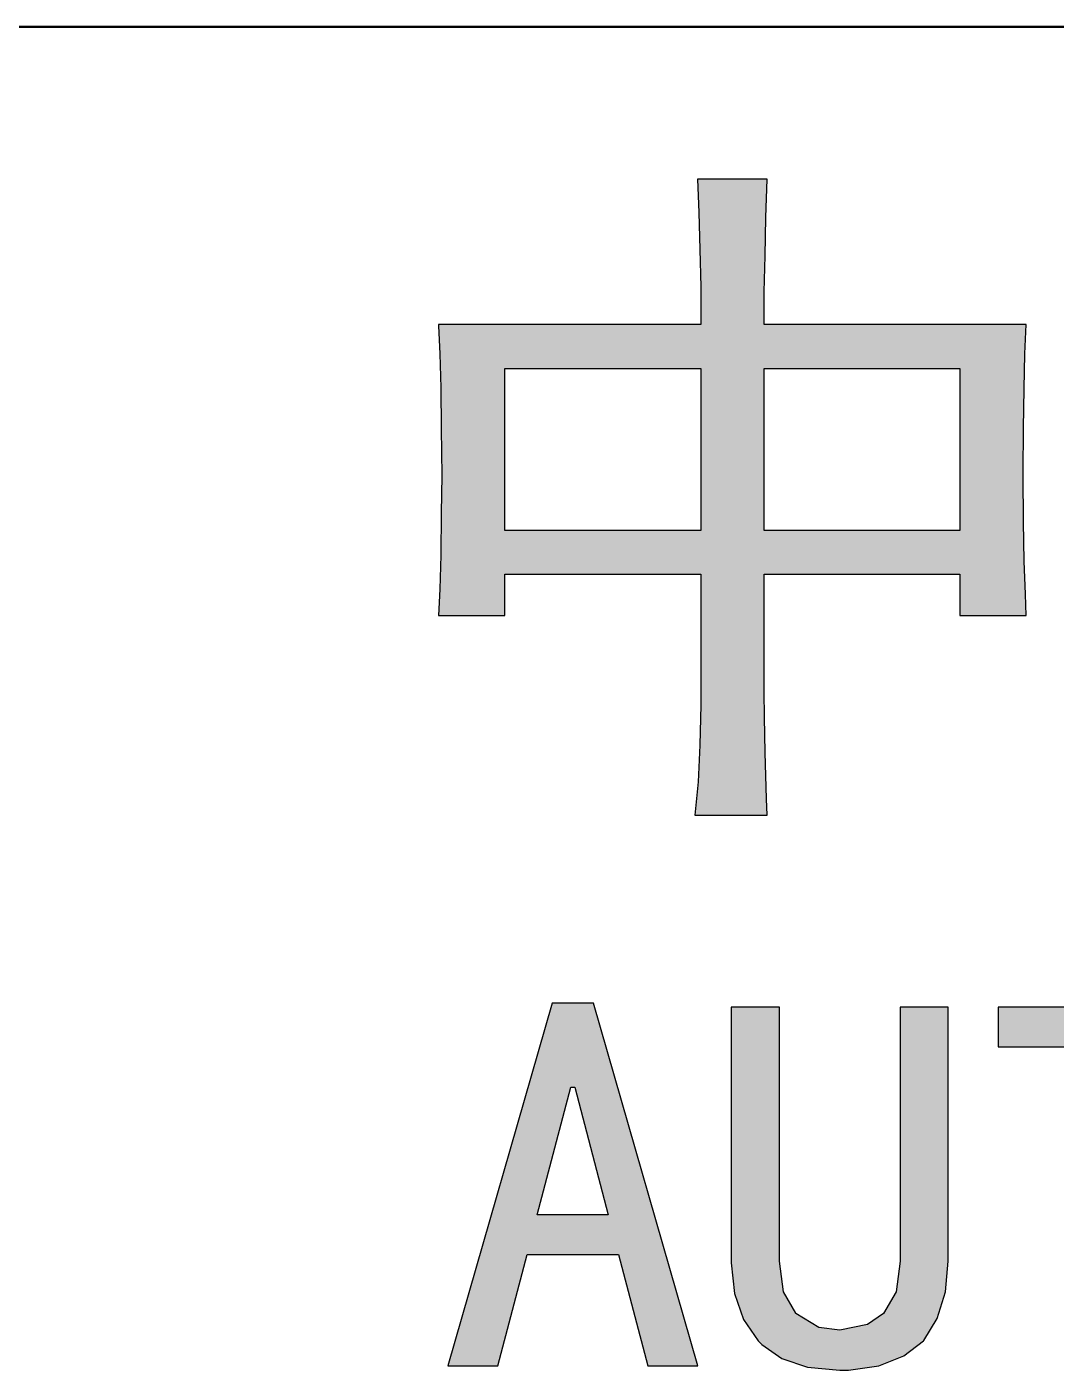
# Model space of a CAD drawing. Extents: x 0 to 420, y 0 to 297.
# Drawn here: x 328.85 to 337.12, y 36.21 to 47 of the extents above; entities that cross this region are included whole.
import ezdxf

# ---------------------------------------------------------------- set-up
doc = ezdxf.new("R2010")
doc.units = 0

msp = doc.modelspace()

# ---------------------------------------------------------------- linework, layer by layer
at = {"color": 7, "lineweight": 50}
msp.add_line((415, 47), (235, 47), dxfattribs=at)
at = {"color": 154, "lineweight": 25, "ltscale": 0.013998}
msp.add_line((334.797, 45.777), (334.237, 45.777), dxfattribs=at)
at = {"color": 154, "lineweight": 25, "ltscale": 0.006728}
msp.add_line((334.237, 45.777), (334.248, 45.508), dxfattribs=at)
at = {"color": 154, "lineweight": 25, "ltscale": 0.00774}
msp.add_line((334.786, 45.468), (334.797, 45.777), dxfattribs=at)
at = {"color": 154, "lineweight": 25, "ltscale": 0.00737}
msp.add_line((334.248, 45.508), (334.255, 45.213), dxfattribs=at)
at = {"color": 154, "lineweight": 25, "ltscale": 0.007646}
msp.add_line((334.779, 45.162), (334.786, 45.468), dxfattribs=at)
at = {"color": 154, "lineweight": 25, "ltscale": 0.007554}
msp.add_line((334.255, 45.213), (334.263, 44.911), dxfattribs=at)
at = {"color": 154, "lineweight": 25, "ltscale": 0.007277}
msp.add_line((334.771, 44.871), (334.779, 45.162), dxfattribs=at)
at = {"color": 154, "lineweight": 25, "ltscale": 0.007551}
msp.add_line((334.263, 44.911), (334.263, 44.609), dxfattribs=at)
at = {"color": 154, "lineweight": 25, "ltscale": 0.006538}
msp.add_line((334.771, 44.609), (334.771, 44.871), dxfattribs=at)
at = {"color": 154, "lineweight": 25, "ltscale": 0.052676}
for p, q in [((334.263, 44.609), (332.156, 44.609)), ((336.878, 44.609), (334.771, 44.609))]:
    msp.add_line(p, q, dxfattribs=at)
at = {"color": 154, "lineweight": 25, "ltscale": 0.000276279}
msp.add_line((332.156, 44.609), (332.156, 44.598), dxfattribs=at)
at = {"color": 154, "lineweight": 25, "ltscale": 0.005624}
msp.add_line((332.156, 44.598), (332.167, 44.374), dxfattribs=at)
at = {"color": 154, "lineweight": 25, "ltscale": 0.0059}
msp.add_line((336.867, 44.374), (336.878, 44.609), dxfattribs=at)
at = {"color": 154, "lineweight": 25, "ltscale": 0.006817}
for p, q in [((332.167, 44.374), (332.174, 44.101)), ((332.174, 42.756), (332.167, 42.484))]:
    msp.add_line(p, q, dxfattribs=at)
at = {"color": 154, "lineweight": 25, "ltscale": 0.007001}
msp.add_line((336.86, 44.094), (336.867, 44.374), dxfattribs=at)
at = {"color": 154, "lineweight": 25, "ltscale": 0.032508}
for p, q in [((332.69, 42.955), (332.69, 44.256)), ((334.263, 44.256), (334.263, 42.955)), ((334.771, 42.955), (334.771, 44.256)), ((336.344, 44.256), (336.344, 42.955))]:
    msp.add_line(p, q, dxfattribs=at)
at = {"color": 154, "lineweight": 25, "ltscale": 0.039323}
for p, q in [((332.69, 44.256), (334.263, 44.256)), ((334.263, 42.955), (332.69, 42.955)), ((332.69, 42.605), (334.263, 42.605))]:
    msp.add_line(p, q, dxfattribs=at)
at = {"color": 154, "lineweight": 25, "ltscale": 0.039322}
for p, q in [((334.771, 44.256), (336.344, 44.256)), ((336.344, 42.955), (334.771, 42.955)), ((334.771, 42.605), (336.344, 42.605))]:
    msp.add_line(p, q, dxfattribs=at)
at = {"color": 154, "lineweight": 25, "ltscale": 0.008196}
msp.add_line((332.174, 44.101), (332.178, 43.773), dxfattribs=at)
at = {"color": 154, "lineweight": 25, "ltscale": 0.00792}
for p, q in [((336.856, 43.777), (336.86, 44.094)), ((336.86, 42.709), (336.856, 43.025))]:
    msp.add_line(p, q, dxfattribs=at)
at = {"color": 154, "lineweight": 25, "ltscale": 0.009394}
msp.add_line((332.178, 43.773), (332.182, 43.397), dxfattribs=at)
at = {"color": 154, "lineweight": 25, "ltscale": 0.008933}
msp.add_line((336.852, 43.419), (336.856, 43.777), dxfattribs=at)
at = {"color": 154, "lineweight": 25, "ltscale": 0.007552}
msp.add_line((332.182, 43.397), (332.178, 43.095), dxfattribs=at)
at = {"color": 154, "lineweight": 25, "ltscale": 0.000552559}
msp.add_line((336.852, 43.397), (336.852, 43.419), dxfattribs=at)
at = {"color": 154, "lineweight": 25, "ltscale": 0.009301}
msp.add_line((336.856, 43.025), (336.852, 43.397), dxfattribs=at)
at = {"color": 154, "lineweight": 25, "ltscale": 0.008473}
msp.add_line((332.178, 43.095), (332.174, 42.756), dxfattribs=at)
at = {"color": 154, "lineweight": 25, "ltscale": 0.006636}
msp.add_line((336.871, 42.443), (336.86, 42.709), dxfattribs=at)
at = {"color": 154, "lineweight": 25, "ltscale": 0.008288}
for p, q in [((332.69, 42.274), (332.69, 42.605)), ((336.344, 42.605), (336.344, 42.274))]:
    msp.add_line(p, q, dxfattribs=at)
at = {"color": 154, "lineweight": 25, "ltscale": 0.025325}
msp.add_line((334.263, 42.605), (334.263, 41.592), dxfattribs=at)
at = {"color": 154, "lineweight": 25, "ltscale": 0.023667}
msp.add_line((334.771, 41.659), (334.771, 42.605), dxfattribs=at)
at = {"color": 154, "lineweight": 25, "ltscale": 0.005256}
msp.add_line((332.167, 42.484), (332.156, 42.274), dxfattribs=at)
at = {"color": 154, "lineweight": 25, "ltscale": 0.00424}
msp.add_line((336.878, 42.274), (336.871, 42.443), dxfattribs=at)
at = {"color": 154, "lineweight": 25, "ltscale": 0.013353}
msp.add_line((332.156, 42.274), (332.69, 42.274), dxfattribs=at)
at = {"color": 154, "lineweight": 25, "ltscale": 0.013354}
msp.add_line((336.344, 42.274), (336.878, 42.274), dxfattribs=at)
at = {"color": 154, "lineweight": 25, "ltscale": 0.005066}
msp.add_line((334.775, 41.456), (334.771, 41.659), dxfattribs=at)
at = {"color": 154, "lineweight": 25, "ltscale": 0.008106}
msp.add_line((334.263, 41.556), (334.255, 41.231), dxfattribs=at)
at = {"color": 154, "lineweight": 25, "ltscale": 0.000920868}
msp.add_line((334.263, 41.592), (334.263, 41.556), dxfattribs=at)
at = {"color": 154, "lineweight": 25, "ltscale": 0.007092}
msp.add_line((334.779, 41.173), (334.775, 41.456), dxfattribs=at)
at = {"color": 154, "lineweight": 25, "ltscale": 0.007376}
msp.add_line((334.255, 41.231), (334.241, 40.937), dxfattribs=at)
at = {"color": 154, "lineweight": 25, "ltscale": 0.009305}
msp.add_line((334.79, 40.8), (334.779, 41.173), dxfattribs=at)
at = {"color": 154, "lineweight": 25, "ltscale": 0.006753}
msp.add_line((334.241, 40.937), (334.215, 40.668), dxfattribs=at)
at = {"color": 154, "lineweight": 25, "ltscale": 0.00332}
msp.add_line((334.797, 40.668), (334.79, 40.8), dxfattribs=at)
at = {"color": 154, "lineweight": 25, "ltscale": 0.014551}
msp.add_line((334.215, 40.668), (334.797, 40.668), dxfattribs=at)
at = {"color": 154, "lineweight": 25, "ltscale": 0.07578}
for p, q in [((333.068, 39.16), (332.23, 36.247)), ((334.24, 36.247), (333.402, 39.16))]:
    msp.add_line(p, q, dxfattribs=at)
at = {"color": 154, "lineweight": 25, "ltscale": 0.008359}
msp.add_line((333.402, 39.16), (333.068, 39.16), dxfattribs=at)
at = {"color": 154, "lineweight": 25, "ltscale": 0.009667}
for p, q in [((334.894, 39.128), (334.507, 39.128)), ((336.251, 39.128), (335.865, 39.128))]:
    msp.add_line(p, q, dxfattribs=at)
at = {"color": 154, "lineweight": 25, "ltscale": 0.051026}
for p, q in [((334.507, 39.128), (334.507, 37.087)), ((334.894, 37.087), (334.894, 39.128)), ((335.865, 39.128), (335.865, 37.087)), ((336.251, 37.087), (336.251, 39.128))]:
    msp.add_line(p, q, dxfattribs=at)
at = {"color": 154, "lineweight": 25, "ltscale": 0.043176}
msp.add_line((338.38, 39.128), (336.653, 39.128), dxfattribs=at)
at = {"color": 154, "lineweight": 25, "ltscale": 0.007995}
msp.add_line((336.653, 39.128), (336.653, 38.809), dxfattribs=at)
at = {"color": 154, "lineweight": 25, "ltscale": 0.01679}
msp.add_line((336.653, 38.809), (337.324, 38.809), dxfattribs=at)
at = {"color": 154, "lineweight": 25, "ltscale": 0.026534}
msp.add_line((332.949, 37.46), (333.219, 38.486), dxfattribs=at)
at = {"color": 154, "lineweight": 25, "ltscale": 0.000799561}
msp.add_line((333.219, 38.486), (333.251, 38.486), dxfattribs=at)
at = {"color": 154, "lineweight": 25, "ltscale": 0.026515}
msp.add_line((333.251, 38.486), (333.518, 37.46), dxfattribs=at)
at = {"color": 154, "lineweight": 25, "ltscale": 0.014246}
msp.add_line((333.518, 37.46), (332.949, 37.46), dxfattribs=at)
at = {"color": 154, "lineweight": 25, "ltscale": 0.023078}
for p, q in [((332.632, 36.247), (332.867, 37.14)), ((333.603, 37.14), (333.838, 36.247))]:
    msp.add_line(p, q, dxfattribs=at)
at = {"color": 154, "lineweight": 25, "ltscale": 0.018389}
msp.add_line((332.867, 37.14), (333.603, 37.14), dxfattribs=at)
at = {"color": 154, "lineweight": 25, "ltscale": 0.000363445}
msp.add_line((334.507, 37.087), (334.507, 37.073), dxfattribs=at)
at = {"color": 154, "lineweight": 25, "ltscale": 0.006141}
msp.add_line((334.507, 37.073), (334.533, 36.829), dxfattribs=at)
at = {"color": 154, "lineweight": 25, "ltscale": 0.00623}
for p, q in [((334.926, 36.84), (334.894, 37.087)), ((335.865, 37.087), (335.833, 36.84))]:
    msp.add_line(p, q, dxfattribs=at)
at = {"color": 154, "lineweight": 25, "ltscale": 0.006206}
msp.add_line((336.228, 36.84), (336.251, 37.087), dxfattribs=at)
at = {"color": 154, "lineweight": 25, "ltscale": 0.00554}
msp.add_line((334.533, 36.829), (334.606, 36.619), dxfattribs=at)
at = {"color": 154, "lineweight": 25, "ltscale": 0.004986}
msp.add_line((335.027, 36.669), (334.926, 36.84), dxfattribs=at)
at = {"color": 154, "lineweight": 25, "ltscale": 0.005049}
msp.add_line((335.833, 36.84), (335.731, 36.666), dxfattribs=at)
at = {"color": 154, "lineweight": 25, "ltscale": 0.005563}
msp.add_line((336.161, 36.628), (336.228, 36.84), dxfattribs=at)
at = {"color": 154, "lineweight": 25, "ltscale": 0.005222}
msp.add_line((334.606, 36.619), (334.725, 36.448), dxfattribs=at)
at = {"color": 154, "lineweight": 25, "ltscale": 7.267e-05}
msp.add_line((335.027, 36.666), (335.027, 36.669), dxfattribs=at)
at = {"color": 154, "lineweight": 25, "ltscale": 0.005348}
msp.add_line((335.211, 36.555), (335.027, 36.666), dxfattribs=at)
at = {"color": 154, "lineweight": 25, "ltscale": 0.005716}
msp.add_line((335.603, 36.579), (335.379, 36.532), dxfattribs=at)
at = {"color": 154, "lineweight": 25, "ltscale": 0.003871}
msp.add_line((335.731, 36.666), (335.603, 36.579), dxfattribs=at)
at = {"color": 154, "lineweight": 25, "ltscale": 0.005186}
msp.add_line((336.054, 36.451), (336.161, 36.628), dxfattribs=at)
at = {"color": 154, "lineweight": 25, "ltscale": 0.004256}
msp.add_line((335.379, 36.532), (335.211, 36.555), dxfattribs=at)
at = {"color": 154, "lineweight": 25, "ltscale": 0.001028}
msp.add_line((334.725, 36.448), (334.754, 36.419), dxfattribs=at)
at = {"color": 154, "lineweight": 25, "ltscale": 0.004901}
msp.add_line((334.754, 36.419), (334.914, 36.305), dxfattribs=at)
at = {"color": 154, "lineweight": 25, "ltscale": 0.004972}
msp.add_line((335.894, 36.326), (336.051, 36.448), dxfattribs=at)
at = {"color": 154, "lineweight": 25, "ltscale": 0.000103243}
msp.add_line((336.051, 36.448), (336.054, 36.451), dxfattribs=at)
at = {"color": 154, "lineweight": 25, "ltscale": 0.010031}
msp.add_line((332.23, 36.247), (332.632, 36.247), dxfattribs=at)
at = {"color": 154, "lineweight": 25, "ltscale": 0.01003}
msp.add_line((333.838, 36.247), (334.24, 36.247), dxfattribs=at)
at = {"color": 154, "lineweight": 25, "ltscale": 0.005448}
msp.add_line((334.914, 36.305), (335.121, 36.236), dxfattribs=at)
at = {"color": 154, "lineweight": 25, "ltscale": 0.006168}
msp.add_line((335.449, 36.212), (335.693, 36.247), dxfattribs=at)
at = {"color": 154, "lineweight": 25, "ltscale": 0.005386}
msp.add_line((335.693, 36.247), (335.894, 36.326), dxfattribs=at)
at = {"color": 154, "lineweight": 25, "ltscale": 0.006495}
msp.add_line((335.121, 36.236), (335.379, 36.212), dxfattribs=at)
at = {"color": 154, "lineweight": 25, "ltscale": 0.001744}
msp.add_line((335.379, 36.212), (335.449, 36.212), dxfattribs=at)
at = {"color": 154, "lineweight": 5}
for points in [[(334.797, 45.777), (334.237, 45.777), (334.255, 45.213), (334.248, 45.508)], [(334.797, 45.777), (334.255, 45.213), (334.786, 45.468), (334.263, 44.911)], [(334.771, 44.871), (334.779, 45.162), (334.263, 44.911), (334.786, 45.468)], [(334.771, 44.871), (334.263, 44.911), (334.771, 42.605), (334.771, 41.659)], [(334.797, 40.668), (334.79, 40.8), (334.263, 44.911), (334.779, 41.173)], [(334.263, 44.911), (334.779, 41.173), (334.771, 41.659), (334.775, 41.456)], [(334.263, 44.609), (334.797, 40.668), (334.263, 44.911)], [(334.771, 44.871), (334.771, 42.605), (334.771, 44.256), (334.771, 42.955)], [(334.771, 44.871), (334.771, 44.256), (334.771, 44.609)], [(332.156, 44.609), (332.156, 44.598), (334.263, 44.609), (332.167, 44.374)], [(334.263, 44.256), (334.263, 44.609), (332.69, 44.256), (332.167, 44.374)], [(334.263, 42.955), (334.797, 40.668), (334.263, 44.256), (334.263, 44.609)], [(336.344, 44.256), (336.867, 44.374), (334.771, 44.609), (336.878, 44.609)], [(336.344, 44.256), (334.771, 44.609), (334.771, 44.256)], [(332.69, 44.256), (332.167, 44.374), (332.174, 44.101)], [(336.344, 44.256), (336.856, 43.777), (336.867, 44.374), (336.86, 44.094)], [(332.69, 44.256), (332.174, 44.101), (332.182, 43.397), (332.178, 43.773)], [(332.182, 43.397), (332.69, 42.274), (332.69, 44.256), (332.69, 42.605)], [(332.69, 44.256), (332.69, 42.605), (332.69, 42.955), (334.263, 42.605)], [(336.344, 42.955), (336.878, 42.274), (336.344, 44.256), (336.871, 42.443)], [(336.344, 44.256), (336.871, 42.443), (336.86, 42.709)], [(336.344, 44.256), (336.86, 42.709), (336.852, 43.397), (336.856, 43.025)], [(336.344, 44.256), (336.852, 43.397), (336.856, 43.777), (336.852, 43.419)], [(332.69, 42.274), (332.182, 43.397), (332.174, 42.756), (332.178, 43.095)], [(332.69, 42.955), (334.263, 42.605), (334.263, 42.955), (334.797, 40.668)], [(334.771, 42.955), (336.344, 42.605), (336.344, 42.955), (336.878, 42.274)], [(336.344, 42.605), (334.771, 42.955), (334.771, 42.605)], [(332.69, 42.274), (332.174, 42.756), (332.156, 42.274), (332.167, 42.484)], [(334.797, 40.668), (334.263, 42.605), (334.263, 41.556), (334.263, 41.592)], [(336.878, 42.274), (336.344, 42.605), (336.344, 42.274)], [(334.797, 40.668), (334.263, 41.556), (334.241, 40.937), (334.255, 41.231)], [(334.797, 40.668), (334.241, 40.937), (334.215, 40.668)], [(333.068, 39.16), (332.23, 36.247), (332.867, 37.14), (332.632, 36.247)], [(333.068, 39.16), (332.867, 37.14), (333.219, 38.486), (332.949, 37.46)], [(333.068, 39.16), (333.219, 38.486), (333.402, 39.16)], [(333.219, 38.486), (333.251, 38.486), (333.402, 39.16), (333.518, 37.46)], [(333.402, 39.16), (333.518, 37.46), (334.24, 36.247), (333.603, 37.14)], [(334.533, 36.829), (334.606, 36.619), (334.507, 39.128), (334.894, 39.128)], [(334.533, 36.829), (334.507, 39.128), (334.507, 37.073), (334.507, 37.087)], [(334.606, 36.619), (334.725, 36.448), (334.894, 39.128), (334.754, 36.419)], [(334.894, 39.128), (334.754, 36.419), (334.894, 37.087), (334.914, 36.305)], [(336.251, 39.128), (335.865, 39.128), (336.051, 36.448), (335.894, 36.326)], [(335.865, 37.087), (335.894, 36.326), (335.865, 39.128)], [(336.251, 39.128), (336.051, 36.448), (336.161, 36.628), (336.054, 36.451)], [(336.251, 39.128), (336.161, 36.628), (336.251, 37.087), (336.228, 36.84)], [(336.653, 39.128), (336.653, 38.809), (338.38, 39.128), (337.324, 38.809)], [(332.949, 37.46), (332.867, 37.14), (333.518, 37.46), (333.603, 37.14)], [(334.24, 36.247), (333.603, 37.14), (333.838, 36.247)], [(334.894, 37.087), (334.914, 36.305), (334.926, 36.84), (335.121, 36.236)], [(335.865, 37.087), (335.833, 36.84), (335.894, 36.326), (335.731, 36.666)], [(335.121, 36.236), (335.027, 36.666), (334.926, 36.84), (335.027, 36.669)], [(335.379, 36.212), (335.211, 36.555), (335.121, 36.236), (335.027, 36.666)], [(335.693, 36.247), (335.603, 36.579), (335.449, 36.212), (335.379, 36.532)], [(335.894, 36.326), (335.731, 36.666), (335.693, 36.247), (335.603, 36.579)], [(335.449, 36.212), (335.379, 36.532), (335.379, 36.212), (335.211, 36.555)]]:
    msp.add_solid(points, dxfattribs=at)

doc.saveas('drawing.dxf')
